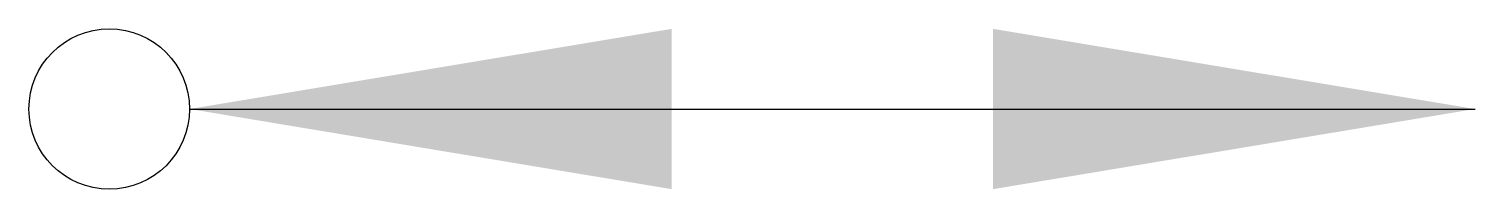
# Model space of a CAD drawing. Header units: millimetres. Extents: x -10190.053 to -10189.603, y 63.965 to 64.015.
import ezdxf

# ---------------------------------------------------------------- set-up
doc = ezdxf.new("R2010")
doc.units = ezdxf.units.MM
doc.header["$LTSCALE"] = 10
doc.layers.add('Tub_símbolos', color=2, linetype='Continuous')

msp = doc.modelspace()

# ---------------------------------------------------------------- hatches: boundary and pattern name
at = {"layer": 'Tub_símbolos'}
for points in [[(-10189.8533, 64.01463), (-10189.8533, 63.96463), (-10190.0033, 63.98963)], [(-10189.7533, 64.01463), (-10189.7533, 63.96463), (-10189.6033, 63.98963)]]:
    msp.add_hatch(color=256, dxfattribs=at).paths.add_polyline_path(points)

# ---------------------------------------------------------------- linework, layer by layer
msp.add_line((-10190.0033, 63.98963), (-10189.6033, 63.98963), dxfattribs=at)
msp.add_circle((-10190.0283, 63.98963), 0.025, dxfattribs=at)

doc.saveas('drawing.dxf')
